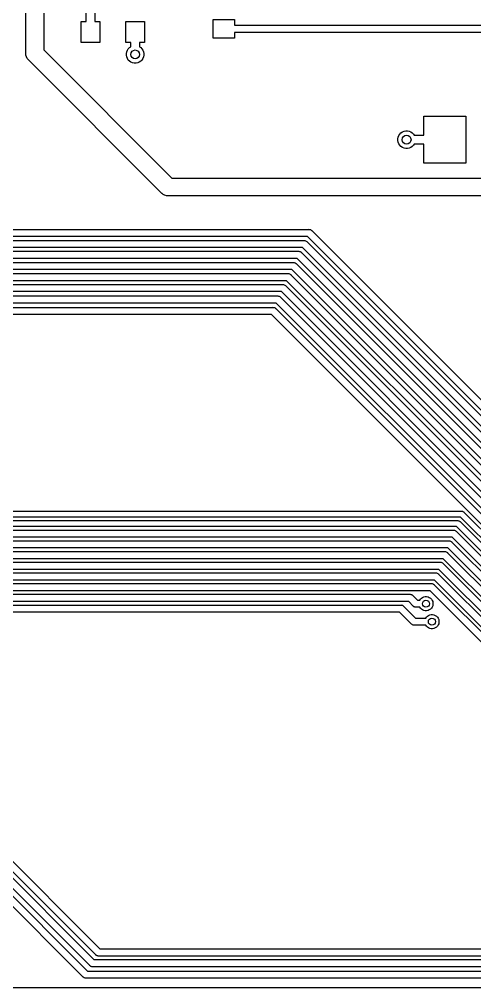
# Model space of a CAD drawing. Extents: x -66 to 211, y -177 to 13.
# Drawn here: x 31.34 to 50.71, y -59.82 to -18.64 of the extents above; entities that cross this region are included whole.
import ezdxf

# ---------------------------------------------------------------- set-up
doc = ezdxf.new("R2010")
doc.units = 0
doc.layers.add('BLACK', color=7, linetype='CONTINUOUS')

msp = doc.modelspace()

# ---------------------------------------------------------------- linework, layer by layer
at = {"layer": 'BLACK', "linetype": 'CONTINUOUS'}
for p, q in [((31.6104, -20.0677), (31.6104, -14.199)), ((32.3724, -14.199), (32.3724, -19.9286)), ((34.1731, -18.7237), (34.1731, -18.2829)), ((34.5541, -18.2829), (34.5541, -18.7237)), ((33.9636, -19.6237), (33.9636, -18.7237)), ((33.9636, -18.7237), (34.1731, -18.7237)), ((34.5541, -18.7237), (34.7636, -18.7237)), ((34.7636, -18.7237), (34.7636, -19.6237)), ((35.8636, -19.6237), (35.8636, -18.7237)), ((35.8636, -18.7237), (36.6636, -18.7237)), ((36.6636, -18.7237), (36.6636, -19.6237)), ((39.5898, -19.4424), (39.5898, -18.6424)), ((39.5898, -18.6424), (40.4898, -18.6424)), ((40.4898, -18.6424), (40.4898, -18.89)), ((40.4898, -18.89), (69.1161, -18.89)), ((69.0605, -19.1948), (40.4898, -19.1948)), ((40.4898, -19.1948), (40.4898, -19.4424)), ((34.7636, -19.6237), (33.9636, -19.6237)), ((36.0731, -19.6237), (35.8636, -19.6237)), ((36.0731, -19.8058), (36.0731, -19.6237)), ((36.6636, -19.6237), (36.4541, -19.6237)), ((36.4541, -19.6237), (36.4541, -19.8058)), ((40.4898, -19.4424), (39.5898, -19.4424)), ((31.6086, -20.0864), (31.6104, -20.0677)), ((31.615, -20.1518), (31.6086, -20.0864)), ((31.6159, -20.1611), (31.615, -20.1518)), ((31.6176, -20.1668), (31.6159, -20.1611)), ((31.6377, -20.2329), (31.6176, -20.1668)), ((32.3724, -19.9286), (37.8311, -25.3873)), ((35.8886, -20.0926), (35.903, -20.0201)), ((35.8886, -20.1664), (35.8886, -20.0926)), ((35.903, -20.2389), (35.8886, -20.1664)), ((35.903, -20.0201), (35.9313, -19.9519)), ((35.9313, -19.9519), (35.9723, -19.8905)), ((35.9723, -19.8905), (36.0245, -19.8382)), ((36.0245, -19.8382), (36.0731, -19.8058)), ((36.4541, -19.8058), (36.5026, -19.8382)), ((36.5026, -19.8382), (36.5549, -19.8905)), ((36.5549, -19.8905), (36.5959, -19.9519)), ((36.5959, -19.9519), (36.6242, -20.0201)), ((36.6242, -20.0201), (36.6386, -20.0926)), ((36.6386, -20.1664), (36.6242, -20.2389)), ((36.6386, -20.0926), (36.6386, -20.1664)), ((31.6731, -20.2991), (31.6377, -20.2329)), ((31.6991, -20.3308), (31.6731, -20.2991)), ((31.7207, -20.3571), (31.6991, -20.3308)), ((31.7352, -20.3691), (31.7207, -20.3571)), ((37.3906, -26.0245), (31.7352, -20.3691)), ((35.9313, -20.3071), (35.903, -20.2389)), ((35.9723, -20.3685), (35.9313, -20.3071)), ((36.0245, -20.4208), (35.9723, -20.3685)), ((36.086, -20.4618), (36.0245, -20.4208)), ((36.1542, -20.4901), (36.086, -20.4618)), ((36.2266, -20.5045), (36.1542, -20.4901)), ((36.3005, -20.5045), (36.2266, -20.5045)), ((36.373, -20.4901), (36.3005, -20.5045)), ((36.4412, -20.4618), (36.373, -20.4901)), ((36.5026, -20.4208), (36.4412, -20.4618)), ((36.5549, -20.3685), (36.5026, -20.4208)), ((36.5959, -20.3071), (36.5549, -20.3685)), ((36.6242, -20.2389), (36.5959, -20.3071)), ((48.5511, -23.5661), (48.5511, -22.7566)), ((48.5511, -22.7566), (50.3311, -22.7566)), ((50.3311, -22.7566), (50.3311, -24.7566)), ((47.5242, -23.5176), (47.5765, -23.4653)), ((47.5765, -23.4653), (47.6379, -23.4243)), ((47.6379, -23.4243), (47.7061, -23.396)), ((47.7061, -23.396), (47.7786, -23.3816)), ((47.7786, -23.3816), (47.8524, -23.3816)), ((47.8524, -23.3816), (47.9249, -23.396)), ((47.9249, -23.396), (47.9931, -23.4243)), ((47.9931, -23.4243), (48.0545, -23.4653)), ((48.0545, -23.4653), (48.1068, -23.5176)), ((47.4405, -23.7197), (47.4549, -23.6472)), ((47.4405, -23.7936), (47.4405, -23.7197)), ((47.4549, -23.866), (47.4405, -23.7936)), ((47.4549, -23.6472), (47.4832, -23.579)), ((47.4832, -23.9342), (47.4549, -23.866)), ((47.4832, -23.579), (47.5242, -23.5176)), ((48.1068, -23.5176), (48.1392, -23.5661)), ((48.1392, -23.5661), (48.5511, -23.5661)), ((47.5242, -23.9957), (47.4832, -23.9342)), ((47.5765, -24.0479), (47.5242, -23.9957)), ((47.6379, -24.0889), (47.5765, -24.0479)), ((47.7061, -24.1172), (47.6379, -24.0889)), ((47.7786, -24.1316), (47.7061, -24.1172)), ((47.8524, -24.1316), (47.7786, -24.1316)), ((47.9249, -24.1172), (47.8524, -24.1316)), ((47.9931, -24.0889), (47.9249, -24.1172)), ((48.0545, -24.0479), (47.9931, -24.0889)), ((48.1068, -23.9957), (48.0545, -24.0479)), ((48.1392, -23.9471), (48.1068, -23.9957)), ((48.5511, -23.9471), (48.1392, -23.9471)), ((48.5511, -24.7566), (48.5511, -23.9471)), ((50.3311, -24.7566), (48.5511, -24.7566)), ((37.8311, -25.3873), (56.6801, -25.3873)), ((37.4026, -26.039), (37.3906, -26.0245)), ((37.4171, -26.0509), (37.4026, -26.039)), ((37.4606, -26.0866), (37.4171, -26.0509)), ((37.5164, -26.1165), (37.4606, -26.0866)), ((37.5268, -26.122), (37.5164, -26.1165)), ((37.5986, -26.1438), (37.5268, -26.122)), ((37.6546, -26.1493), (37.5986, -26.1438)), ((37.6733, -26.1511), (37.6546, -26.1493)), ((37.6546, -26.1493), (37.6546, -26.1493)), ((37.692, -26.1493), (37.6733, -26.1511)), ((57.0449, -26.1493), (37.692, -26.1493)), ((13.3118, -27.5692), (43.6551, -27.5692)), ((43.6551, -27.5692), (43.6626, -27.5684)), ((43.6626, -27.5684), (43.6701, -27.5692)), ((43.6701, -27.5692), (43.6701, -27.5692)), ((43.6701, -27.5692), (43.6925, -27.5714)), ((43.6925, -27.5714), (43.7212, -27.5801)), ((43.7212, -27.5801), (43.7353, -27.5876)), ((43.7353, -27.5876), (43.7477, -27.5942)), ((43.5995, -27.874), (13.2561, -27.874)), ((64.1845, -48.459), (43.5995, -27.874)), ((43.7477, -27.5942), (43.7486, -27.595)), ((43.7486, -27.595), (43.7709, -27.6133)), ((43.7709, -27.6133), (43.7757, -27.6191)), ((43.7757, -27.6191), (64.3607, -48.2041)), ((43.3912, -28.3464), (13.0682, -28.3464)), ((13.1238, -28.0416), (43.4468, -28.0416)), ((63.9965, -48.9518), (43.3912, -28.3464)), ((43.4468, -28.0416), (43.4543, -28.0409)), ((43.4543, -28.0409), (43.4618, -28.0416)), ((43.4618, -28.0416), (43.4618, -28.0416)), ((43.4618, -28.0416), (43.4842, -28.0438)), ((43.4842, -28.0438), (43.5129, -28.0525)), ((43.5129, -28.0525), (43.5394, -28.0667)), ((43.5394, -28.0667), (43.5626, -28.0857)), ((43.5626, -28.0857), (43.5674, -28.0915)), ((43.5674, -28.0915), (64.1727, -48.6969)), ((43.1626, -28.8087), (12.87, -28.8087)), ((12.9257, -28.5039), (43.2182, -28.5039)), ((63.8111, -49.4572), (43.1626, -28.8087)), ((43.2182, -28.5039), (43.2257, -28.5031)), ((43.2257, -28.5031), (43.2332, -28.5039)), ((43.2332, -28.5039), (43.2332, -28.5039)), ((43.2332, -28.5039), (43.2556, -28.5061)), ((43.2556, -28.5061), (43.2843, -28.5148)), ((43.2843, -28.5148), (43.2952, -28.5206)), ((43.2952, -28.5206), (43.3108, -28.529)), ((43.3108, -28.529), (43.3224, -28.5385)), ((43.3224, -28.5385), (43.334, -28.548)), ((43.334, -28.548), (43.3388, -28.5538)), ((43.3388, -28.5538), (63.9873, -49.2023)), ((12.725, -28.9763), (42.9922, -28.9763)), ((42.9922, -28.9763), (42.9997, -28.9756)), ((42.9997, -28.9756), (43.0071, -28.9763)), ((43.0071, -28.9763), (43.0071, -28.9763)), ((43.0071, -28.9763), (43.0295, -28.9785)), ((43.0295, -28.9785), (43.0583, -28.9872)), ((43.0583, -28.9872), (43.0769, -28.9972)), ((43.0769, -28.9972), (43.0847, -29.0014)), ((43.0847, -29.0014), (43.1008, -29.0146)), ((43.1008, -29.0146), (43.1079, -29.0204)), ((43.1079, -29.0204), (43.1127, -29.0262)), ((43.1127, -29.0262), (63.7917, -49.7053)), ((12.504, -29.4513), (42.7661, -29.4513)), ((42.9365, -29.2811), (12.6694, -29.2811)), ((42.7661, -29.4513), (42.7736, -29.4506)), ((42.7736, -29.4506), (42.7811, -29.4513)), ((42.7811, -29.4513), (42.7811, -29.4513)), ((42.7811, -29.4513), (42.8035, -29.4535)), ((42.8035, -29.4535), (42.8322, -29.4622)), ((42.8322, -29.4622), (42.8587, -29.4764)), ((42.8587, -29.4764), (42.8819, -29.4954)), ((42.8819, -29.4954), (42.8867, -29.5012)), ((42.8867, -29.5012), (63.5911, -50.2056)), ((63.6156, -49.9601), (42.9365, -29.2811)), ((11.4477, -29.9136), (42.5426, -29.9136)), ((42.7105, -29.7561), (12.4484, -29.7561)), ((42.5426, -29.9136), (42.5501, -29.9128)), ((42.5501, -29.9128), (42.5576, -29.9136)), ((42.5576, -29.9136), (42.5576, -29.9136)), ((42.5576, -29.9136), (42.58, -29.9158)), ((42.58, -29.9158), (42.6087, -29.9245)), ((42.6087, -29.9245), (42.6352, -29.9387)), ((42.6352, -29.9387), (42.6584, -29.9577)), ((42.6584, -29.9577), (42.6631, -29.9635)), ((42.6631, -29.9635), (63.4209, -50.7213)), ((63.4149, -50.4605), (42.7105, -29.7561)), ((42.487, -30.2184), (11.4477, -30.2184)), ((16.7054, -30.4038), (42.3267, -30.4038)), ((42.3267, -30.4038), (42.3342, -30.4031)), ((42.3342, -30.4031), (42.3417, -30.4038)), ((42.3417, -30.4038), (42.3417, -30.4038)), ((42.3417, -30.4038), (42.3641, -30.406)), ((42.3641, -30.406), (42.3928, -30.4147)), ((42.3928, -30.4147), (42.4193, -30.4289)), ((42.4193, -30.4289), (42.4314, -30.4388)), ((42.4314, -30.4388), (42.4425, -30.4479)), ((42.4425, -30.4479), (42.4472, -30.4537)), ((42.4472, -30.4537), (63.2177, -51.2242)), ((63.2447, -50.9761), (42.487, -30.2184)), ((42.2711, -30.7086), (16.7611, -30.7086)), ((63.0415, -51.4791), (42.2711, -30.7086)), ((18.1913, -30.8864), (42.126, -30.8864)), ((42.0704, -31.1912), (18.247, -31.1912)), ((62.8535, -51.9744), (42.0704, -31.1912)), ((42.126, -30.8864), (42.1335, -30.8857)), ((42.1335, -30.8857), (42.141, -30.8864)), ((42.141, -30.8864), (42.141, -30.8864)), ((42.141, -30.8864), (42.1634, -30.8886)), ((42.1634, -30.8886), (42.1921, -30.8973)), ((42.1921, -30.8973), (42.2186, -30.9115)), ((42.2186, -30.9115), (42.2418, -30.9305)), ((42.2418, -30.9305), (42.2466, -30.9363)), ((42.2466, -30.9363), (63.0297, -51.7195)), ((50.1099, -39.8069), (16.7474, -39.8069)), ((16.7937, -39.5529), (50.1562, -39.5529)), ((62.6897, -52.3867), (50.1099, -39.8069)), ((50.1562, -39.5529), (50.1625, -39.5523)), ((50.1625, -39.5523), (50.1687, -39.5529)), ((50.1687, -39.5529), (50.1874, -39.5547)), ((50.1874, -39.5547), (50.2113, -39.562)), ((50.2113, -39.562), (50.2334, -39.5738)), ((50.2334, -39.5738), (50.2527, -39.5896)), ((50.2527, -39.5896), (50.2567, -39.5945)), ((50.2567, -39.5945), (62.8365, -52.1743)), ((49.9425, -40.2109), (14.6114, -40.2109)), ((14.6578, -39.9569), (49.9889, -39.9569)), ((62.5223, -52.7907), (49.9425, -40.2109)), ((49.9889, -39.9569), (49.9951, -39.9563)), ((49.9951, -39.9563), (50.0013, -39.9569)), ((50.0013, -39.9569), (50.02, -39.9587)), ((50.02, -39.9587), (50.0439, -39.966)), ((50.0439, -39.966), (50.066, -39.9778)), ((50.066, -39.9778), (50.0854, -39.9937)), ((50.0854, -39.9937), (50.0893, -39.9985)), ((50.0893, -39.9985), (62.6691, -52.5783)), ((49.7541, -40.6657), (12.502, -40.6657)), ((12.5577, -40.3609), (49.8098, -40.3609)), ((62.3256, -53.2372), (49.7541, -40.6657)), ((49.8098, -40.3609), (49.8172, -40.3602)), ((49.8172, -40.3602), (49.8247, -40.3609)), ((49.8247, -40.3609), (49.8247, -40.3609)), ((49.8247, -40.3609), (49.8471, -40.3631)), ((49.8471, -40.3631), (49.8759, -40.3718)), ((49.8759, -40.3718), (49.9023, -40.386)), ((49.9023, -40.386), (49.9255, -40.405)), ((49.9255, -40.405), (49.9303, -40.4108)), ((49.9303, -40.4108), (62.5018, -52.9823)), ((49.5657, -41.1205), (10.4168, -41.1205)), ((10.4725, -40.8157), (49.6214, -40.8157)), ((62.1372, -53.692), (49.5657, -41.1205)), ((49.6214, -40.8157), (49.6289, -40.815)), ((49.6289, -40.815), (49.6363, -40.8157)), ((49.6363, -40.8157), (49.6363, -40.8157)), ((49.6363, -40.8157), (49.6587, -40.8179)), ((49.6587, -40.8179), (49.6875, -40.8266)), ((49.6875, -40.8266), (49.7139, -40.8408)), ((49.7139, -40.8408), (49.7281, -40.8524)), ((49.7281, -40.8524), (49.7371, -40.8598)), ((49.7371, -40.8598), (49.7419, -40.8656)), ((49.7419, -40.8656), (62.3134, -53.4371)), ((49.3773, -41.5753), (5.79165, -41.5753)), ((5.84731, -41.2705), (49.433, -41.2705)), ((61.9488, -54.1468), (49.3773, -41.5753)), ((49.433, -41.2705), (49.4405, -41.2698)), ((49.4405, -41.2698), (49.4479, -41.2705)), ((49.4479, -41.2705), (49.448, -41.2705)), ((49.448, -41.2705), (49.4703, -41.2727)), ((49.4703, -41.2727), (49.4991, -41.2814)), ((49.4991, -41.2814), (49.5255, -41.2956)), ((49.5255, -41.2956), (49.5488, -41.3146)), ((49.5488, -41.3146), (49.5535, -41.3204)), ((49.5535, -41.3204), (62.125, -53.8919)), ((3.76212, -41.7253), (49.2446, -41.7253)), ((49.2446, -41.7253), (49.2521, -41.7246)), ((49.2521, -41.7246), (49.2596, -41.7253)), ((49.2596, -41.7253), (49.2596, -41.7253)), ((49.2596, -41.7253), (49.282, -41.7275)), ((49.282, -41.7275), (49.3107, -41.7362)), ((49.3107, -41.7362), (49.3372, -41.7504)), ((49.3372, -41.7504), (49.3604, -41.7694)), ((49.3604, -41.7694), (49.3651, -41.7753)), ((49.3651, -41.7753), (61.9366, -54.3467)), ((1.67693, -42.1801), (49.0562, -42.1801)), ((49.189, -42.0301), (3.70646, -42.0301)), ((49.0562, -42.1801), (49.0637, -42.1794)), ((49.0637, -42.1794), (49.0712, -42.1801)), ((49.0712, -42.1801), (49.0712, -42.1801)), ((49.0712, -42.1801), (49.0936, -42.1823)), ((49.0936, -42.1823), (49.1223, -42.1911)), ((49.1223, -42.1911), (49.1488, -42.2052)), ((49.1488, -42.2052), (49.1651, -42.2186)), ((49.1651, -42.2186), (49.172, -42.2243)), ((49.172, -42.2243), (49.1767, -42.2301)), ((49.1767, -42.2301), (61.7482, -54.8015)), ((61.7604, -54.6016), (49.189, -42.0301)), ((-0.40826, -42.6349), (48.8678, -42.6349)), ((49.0006, -42.4849), (1.62127, -42.4849)), ((48.8678, -42.6349), (48.8753, -42.6342)), ((48.8753, -42.6342), (48.8828, -42.6349)), ((48.8828, -42.6349), (48.8828, -42.6349)), ((48.8828, -42.6349), (48.9052, -42.6372)), ((48.9052, -42.6372), (48.9339, -42.6459)), ((48.9339, -42.6459), (48.9481, -42.6535)), ((48.9481, -42.6535), (48.9604, -42.66)), ((48.9604, -42.66), (48.9693, -42.6674)), ((48.9693, -42.6674), (48.9836, -42.6791)), ((48.9836, -42.6791), (48.9884, -42.6849)), ((48.9884, -42.6849), (61.5598, -55.2564)), ((61.572, -55.0564), (49.0006, -42.4849)), ((48.8122, -42.9397), (-0.46392, -42.9397)), ((12.0637, -43.0898), (47.959, -43.0898)), ((47.959, -43.0898), (47.9665, -43.089)), ((47.9665, -43.089), (47.9739, -43.0898)), ((47.9739, -43.0898), (47.974, -43.0898)), ((47.974, -43.0898), (47.9964, -43.092)), ((47.9964, -43.092), (48.0251, -43.1007)), ((48.0251, -43.1007), (48.0436, -43.1106)), ((48.0436, -43.1106), (48.0516, -43.1148)), ((48.0516, -43.1148), (48.0619, -43.1234)), ((48.0619, -43.1234), (48.0748, -43.1339)), ((48.0748, -43.1339), (48.0795, -43.1397)), ((48.0795, -43.1397), (48.2773, -43.3375)), ((48.4472, -43.2569), (48.4964, -43.224)), ((48.4964, -43.224), (48.551, -43.2014)), ((48.551, -43.2014), (48.6089, -43.1899)), ((48.6089, -43.1899), (48.668, -43.1899)), ((48.668, -43.1899), (48.726, -43.2014)), ((48.726, -43.2014), (48.7806, -43.224)), ((48.7806, -43.224), (48.8297, -43.2569)), ((61.3837, -55.5112), (48.8122, -42.9397)), ((47.9033, -43.3946), (12.1193, -43.3946)), ((12.252, -43.5446), (47.5681, -43.5446)), ((47.5681, -43.5446), (47.5755, -43.5438)), ((47.5755, -43.5438), (47.583, -43.5446)), ((47.583, -43.5446), (47.583, -43.5446)), ((47.583, -43.5446), (47.6054, -43.5468)), ((47.6054, -43.5468), (47.6342, -43.5555)), ((47.6342, -43.5555), (47.6595, -43.5691)), ((47.6595, -43.5691), (47.6606, -43.5696)), ((47.6606, -43.5696), (47.6701, -43.5774)), ((47.6701, -43.5774), (47.6838, -43.5887)), ((47.6838, -43.5887), (47.6886, -43.5945)), ((47.6886, -43.5945), (48.1936, -44.0995)), ((48.1011, -43.5924), (47.9033, -43.3946)), ((48.1059, -43.5982), (48.1011, -43.5924)), ((48.1117, -43.6029), (48.1059, -43.5982)), ((48.1291, -43.6172), (48.1117, -43.6029)), ((48.1117, -43.6029), (48.1117, -43.6029)), ((48.1448, -43.6256), (48.1291, -43.6172)), ((48.1556, -43.6314), (48.1448, -43.6256)), ((48.1843, -43.6401), (48.1556, -43.6314)), ((48.2067, -43.6423), (48.1843, -43.6401)), ((48.2142, -43.643), (48.2067, -43.6423)), ((48.2067, -43.6423), (48.2067, -43.6423)), ((48.2217, -43.6423), (48.2142, -43.643)), ((48.3795, -43.6423), (48.2217, -43.6423)), ((48.2773, -43.3375), (48.3795, -43.3375)), ((48.3795, -43.3375), (48.4054, -43.2986)), ((48.4054, -43.6811), (48.3795, -43.6423)), ((48.4054, -43.2986), (48.4472, -43.2569)), ((48.8297, -43.2569), (48.8715, -43.2986)), ((48.8715, -43.2986), (48.9043, -43.3478)), ((48.9043, -43.632), (48.8715, -43.6811)), ((48.9043, -43.3478), (48.9269, -43.4024)), ((48.9269, -43.5774), (48.9043, -43.632)), ((48.9269, -43.4024), (48.9385, -43.4603)), ((48.9385, -43.5194), (48.9269, -43.5774)), ((48.9385, -43.4603), (48.9385, -43.5194)), ((47.5124, -43.8494), (12.3077, -43.8494)), ((48.0174, -44.3544), (47.5124, -43.8494)), ((48.4472, -43.7229), (48.4054, -43.6811)), ((48.4964, -43.7557), (48.4472, -43.7229)), ((48.551, -43.7784), (48.4964, -43.7557)), ((48.6089, -43.7899), (48.551, -43.7784)), ((48.668, -43.7899), (48.6089, -43.7899)), ((48.6594, -44.0606), (48.7012, -44.0189)), ((48.726, -43.7784), (48.668, -43.7899)), ((48.7012, -44.0189), (48.7504, -43.986)), ((48.7806, -43.7557), (48.726, -43.7784)), ((48.7504, -43.986), (48.805, -43.9634)), ((48.8297, -43.7229), (48.7806, -43.7557)), ((48.805, -43.9634), (48.8629, -43.9519)), ((48.8715, -43.6811), (48.8297, -43.7229)), ((48.8629, -43.9519), (48.922, -43.9519)), ((48.922, -43.9519), (48.98, -43.9634)), ((48.98, -43.9634), (49.0346, -43.986)), ((49.0346, -43.986), (49.0837, -44.0189)), ((49.0837, -44.0189), (49.1255, -44.0606)), ((48.0222, -44.3602), (48.0174, -44.3544)), ((48.028, -44.3649), (48.0222, -44.3602)), ((48.0454, -44.3792), (48.028, -44.3649)), ((48.028, -44.3649), (48.028, -44.3649)), ((48.0595, -44.3868), (48.0454, -44.3792)), ((48.0719, -44.3934), (48.0595, -44.3868)), ((48.1006, -44.4021), (48.0719, -44.3934)), ((48.123, -44.4043), (48.1006, -44.4021)), ((48.1305, -44.405), (48.123, -44.4043)), ((48.123, -44.4043), (48.123, -44.4043)), ((48.1379, -44.4043), (48.1305, -44.405)), ((48.6335, -44.4043), (48.1379, -44.4043)), ((48.1936, -44.0995), (48.6335, -44.0995)), ((48.6335, -44.0995), (48.6594, -44.0606)), ((48.6594, -44.4431), (48.6335, -44.4043)), ((48.7012, -44.4849), (48.6594, -44.4431)), ((49.1255, -44.4431), (49.0837, -44.4849)), ((49.1255, -44.0606), (49.1583, -44.1098)), ((49.1583, -44.394), (49.1255, -44.4431)), ((49.1583, -44.1098), (49.1809, -44.1644)), ((49.1809, -44.3394), (49.1583, -44.394)), ((49.1809, -44.1644), (49.1925, -44.2223)), ((49.1925, -44.2814), (49.1809, -44.3394)), ((49.1925, -44.2223), (49.1925, -44.2814)), ((48.7504, -44.5177), (48.7012, -44.4849)), ((48.805, -44.5404), (48.7504, -44.5177)), ((48.8629, -44.5519), (48.805, -44.5404)), ((48.922, -44.5519), (48.8629, -44.5519)), ((48.98, -44.5404), (48.922, -44.5519)), ((49.0346, -44.5177), (48.98, -44.5404)), ((49.0837, -44.4849), (49.0346, -44.5177)), ((25.9195, -49.3259), (34.7619, -58.1684)), ((34.5857, -58.4233), (25.7433, -49.5808)), ((34.3344, -58.8781), (26.398, -50.9416)), ((26.5742, -50.6868), (34.5106, -58.6232)), ((27.8219, -52.7016), (34.2312, -59.1109)), ((34.055, -59.3658), (27.6457, -52.9565)), ((34.5905, -58.4291), (34.5857, -58.4233)), ((34.5963, -58.4338), (34.5905, -58.4291)), ((34.6137, -58.4481), (34.5963, -58.4338)), ((34.5963, -58.4338), (34.5963, -58.4338)), ((34.6284, -58.456), (34.6137, -58.4481)), ((34.6402, -58.4623), (34.6284, -58.456)), ((34.6689, -58.471), (34.6402, -58.4623)), ((34.6913, -58.4732), (34.6689, -58.471)), ((34.7619, -58.1684), (59.8853, -58.1684)), ((34.3392, -58.8839), (34.3344, -58.8781)), ((34.5106, -58.6232), (59.8, -58.6232)), ((34.6988, -58.4739), (34.6913, -58.4732)), ((34.6913, -58.4732), (34.6913, -58.4732)), ((34.7063, -58.4732), (34.6988, -58.4739)), ((59.9327, -58.4732), (34.7063, -58.4732)), ((34.2312, -59.1109), (59.5, -59.1109)), ((34.345, -58.8887), (34.3392, -58.8839)), ((34.3624, -58.9029), (34.345, -58.8887)), ((34.345, -58.8887), (34.345, -58.8887)), ((34.3811, -58.9129), (34.3624, -58.9029)), ((34.3889, -58.9171), (34.3811, -58.9129)), ((34.4176, -58.9258), (34.3889, -58.9171)), ((34.44, -58.928), (34.4176, -58.9258)), ((34.4475, -58.9287), (34.44, -58.928)), ((34.44, -58.928), (34.44, -58.928)), ((34.455, -58.928), (34.4475, -58.9287)), ((59.7443, -58.928), (34.455, -58.928)), ((34.0598, -59.3716), (34.055, -59.3658)), ((34.0656, -59.3763), (34.0598, -59.3716)), ((34.083, -59.3906), (34.0656, -59.3763)), ((34.0656, -59.3763), (34.0656, -59.3763)), ((34.1008, -59.4001), (34.083, -59.3906)), ((34.1095, -59.4048), (34.1008, -59.4001)), ((34.1382, -59.4135), (34.1095, -59.4048)), ((34.1606, -59.4157), (34.1382, -59.4135)), ((34.1681, -59.4164), (34.1606, -59.4157)), ((34.1606, -59.4157), (34.1606, -59.4157)), ((34.1756, -59.4157), (34.1681, -59.4164)), ((59.4443, -59.4157), (34.1756, -59.4157)), ((30.0906, -59.8166), (59.1138, -59.8166))]:
    msp.add_line(p, q, dxfattribs=at)
at = {"layer": 'BLACK'}
for centre, radius in [((36.2636, -20.1295), 0.1875), ((47.8155, -23.7566), 0.1875), ((48.6385, -43.4899), 0.15), ((48.8925, -44.2519), 0.15)]:
    msp.add_circle(centre, radius, dxfattribs=at)

doc.saveas('drawing.dxf')
